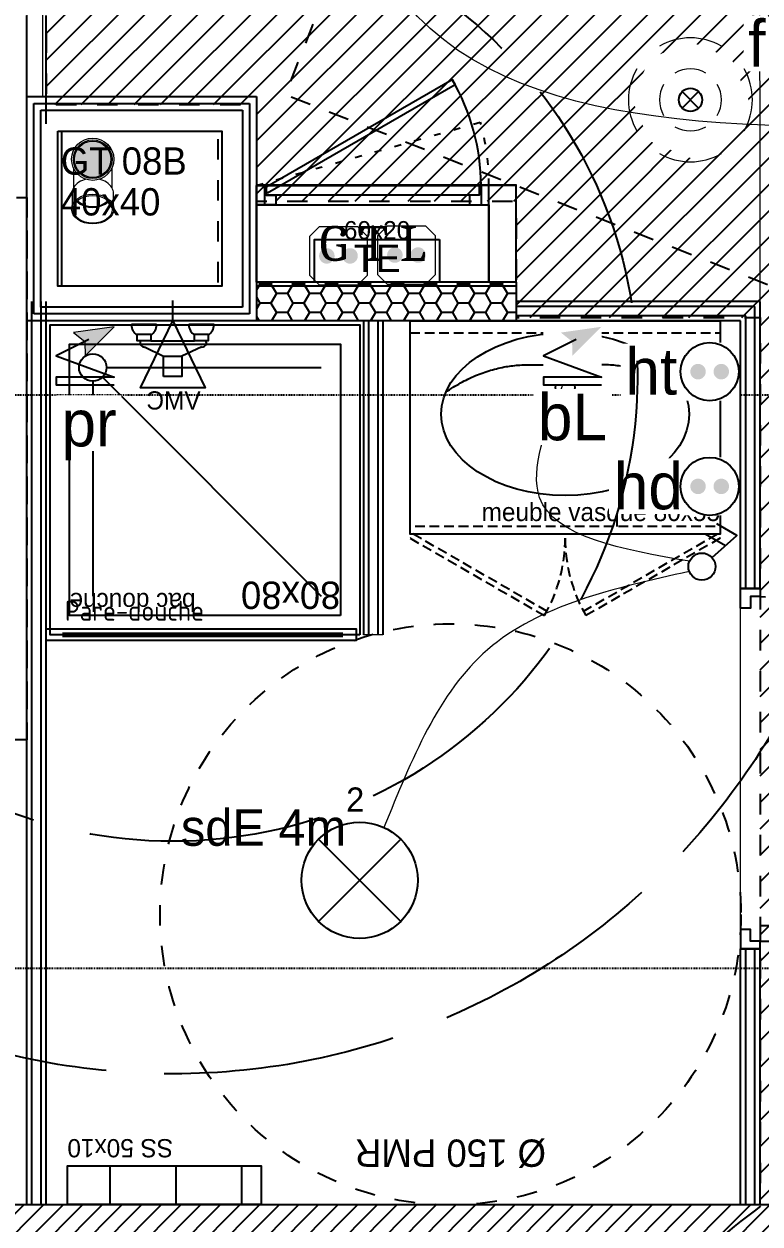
# Model space of a CAD drawing. Header units: centimetres. Extents: x -35664 to 50682, y -23001 to 23705.
# Drawn here: x 8732.7 to 8922.8, y 4077.5 to 4387.2 of the extents above; entities that cross this region are included whole.
import ezdxf
from ezdxf.enums import TextEntityAlignment as Align

# ---------------------------------------------------------------- set-up
doc = ezdxf.new("R2010")
doc.units = ezdxf.units.CM
for name, pattern in [('ACAD_ISO02W100', [15, 12, -3]), ('ISO-03', [1.5, 0.6, -0.9]), ('Style de ligne -1', [0.41664, 0.20828, -0.20836]), ('Style de ligne -11', [0.347222, 0.20828, -0.138942]), ('Style de ligne -13', [0.147638, 0.098425, -0.049213]), ('Style de ligne -18', [0.164042, 0.054681, -0.109361]), ('Style de ligne -5', [0.20828, 0.069425, -0.138855]), ('VW-01', [0.41656, 0.20828, -0.20828])]:
    doc.linetypes.add(name, pattern=pattern)
for name, color, linetype in [('B aménagement intérieur', 252, 'Continuous'), ('B BATI-équipement-sanitaires', 252, 'Continuous'), ('B faience', 252, 'Style de ligne -11'), ('B Faux plafonds', 9, 'Continuous'), ('B Faux plafonds_Hatch', 9, 'Continuous'), ('B GÈnÈral_Hatch', 252, 'Continuous'), ('B Général', 252, 'Continuous'), ('C ANNOTATIONS-axes horizontaux', 252, 'Style de ligne -1'), ('C ANNOTATIONS-PMR', 252, 'Style de ligne -5'), ('C ANNOTATIONS-prestations', 252, 'Continuous'), ('C ANNOTATIONS-texte', 252, 'Continuous'), ('C ANNOTATIONS-textes-numérotation gaine', 252, 'ISO-03'), ('D SURFACES-shab', 252, 'Continuous'), ('F REMPLISSAGE-TE', 252, 'Continuous'), ('F REMPLISSAGE-TE_Hatch', 252, 'Continuous'), ('F REMPLISSAGE-vert clair', 252, 'Continuous'), ('F REMPLISSAGE-vert foncé', 252, 'Continuous'), ('prlm-EAU-CHU', 42, 'Continuous'), ('prlm-EAU-EUEV', 25, 'Continuous'), ('prlm-GT', 242, 'Continuous'), ('prlm-MOD', 64, 'Continuous'), ('prlm-MOD-EL', 190, 'Continuous')]:
    doc.layers.add(name, color=color, linetype=linetype)
for name, color, linetype, lineweight in [('prlm-CHAUFF-CONV', 1, 'Continuous', 25), ('prlm-ELEC-CFO', 1, 'Continuous', 25), ('prlm-ELEC-SSI', 6, 'Continuous', 25)]:
    doc.layers.add(name, color=color, linetype=linetype, lineweight=lineweight)
doc.layers.add('prlm-ZEROPLOT', color=254, linetype='Continuous', plot=False)
doc.layers.get('prlm-CHAUFF-CONV').off()
doc.styles.add('Eurostile', font='Eurosti.TTF')
doc.styles.add('Eurostile (italic)', font='Eurostib.TTF')
doc.styles.add('prlm-elec-cfo', font='comic.ttf', dxfattribs={"height": 12})
doc.styles.add('prlm-elec-ssi', font='comic.ttf', dxfattribs={"height": 12})
doc.styles.add('prlm-mod', font='cambriaz.ttf', dxfattribs={"height": 18})
doc.styles.get("Standard").update_dxf_attribs({"font": 'isocp.shx', "height": 15})
pattern_1 = [(180, (107.5736, 81.019), (-4.261364, -2.4603), [2.84091, -5.68182]), (300, (107.5736, 81.019), (4.261364, -2.4603), [2.84091, -5.68182]), (240, (104.7327, 76.0983), (-9e-09, -4.9206), [2.84091, -5.68182])]

# ---------------------------------------------------------------- blocks, each defined once
blk = doc.blocks.new('B 90.PP 80')
at = {"layer": 'B Général', "flags": 128}
blk.add_lwpolyline([(-43, 2.5), (-43, 85.5), (-39, 85.5), (-39, 2.5)], close=True, dxfattribs=at)
at = {"layer": 'B Général', "linetype": 'Style de ligne -18', "ltscale": 25.4, "flags": 128}
blk.add_lwpolyline([(46, 2.5), (45.27, 13.33), (43.1, 23.98), (39.53, 34.26), (34.61, 44), (28.44, 53.03), (21.1, 61.19), (12.74, 68.35), (3.5, 74.38), (-6.47, 79.18), (-17, 82.67), (-27.91, 84.79), (-39, 85.5)], dxfattribs=at)
at = {"layer": 'B Général', "linetype": 'Continuous', "flags": 128}
for points in [[(-45, 2.5), (-43, 2.5), (-43, 0), (-40, 0), (-40, -2.5), (-45, -2.5)], [(48, 2.5), (46, 2.5), (46, 0), (43, 0), (43, -2.5), (48, -2.5), (48, -2.5), (48, -2.5), (48, 1.79), (48, 1.79)]]:
    blk.add_lwpolyline(points, close=True, dxfattribs=at)
at = {"layer": 'C ANNOTATIONS-prestations', "insert": (-37.5, 32.5), "char_height": 5.8825, "attachment_point": 1, "rotation": 90, "line_spacing_factor": 0.894142, "style": 'Eurostile'}
blk.add_mtext('PP 83 x 204', dxfattribs=at)
blk = doc.blocks.new('B 90.Groupe-4-1')
at = {"layer": 'B Général', "linetype": 'Continuous'}
for centre, major_axis, ratio in [((0, -24.07), (32, 0), 0.65625), ((0, -6.97), (1.5, 0), 1), ((0, -17.15), (2.5, 0), 1)]:
    blk.add_ellipse(centre, major_axis=major_axis, ratio=ratio, dxfattribs=at)
for points in [[(-30.82, -18.37), (-20.7, -11.37), (-9.74, -11.32), (-4.71, -11.3), (0, -11.3)], [(30.82, -18.37), (20.7, -11.37), (9.74, -11.32), (4.71, -11.3), (0, -11.3)]]:
    blk.add_open_spline(points, degree=2, knots=[0, 0, 0, 1, 1, 2, 2, 2], dxfattribs=at)
blk.add_open_spline([(-30.45, -17.59), (-30.5, -17.61), (-30.55, -17.64)], degree=2, dxfattribs=at)
blk = doc.blocks.new('B 90.meuble vasque 80x60')
at = {"layer": 'B BATI-équipement-sanitaires', "linetype": 'Style de ligne -13', "ltscale": 25.4, "flags": 128}
for points in [[(-40, -3.07), (40, -3.07), (40, -53.07), (-40, -53.07)], [(-40, -56.07), (-5.36, -76.07), (-4.71, -74.94), (-39.35, -54.94)], [(40, -56.07), (5.36, -76.07), (4.71, -74.94), (39.35, -54.94)]]:
    blk.add_lwpolyline(points, close=True, dxfattribs=at)
at = {"layer": 'B BATI-équipement-sanitaires', "linetype": 'Style de ligne -13', "ltscale": 25.4}
for centre, start, end in [((-40, -56.07), 330, 0), ((40, -56.07), 180, 210)]:
    blk.add_arc(centre, 40, start, end, dxfattribs=at)
at = {"layer": 'B Général', "flags": 128}
blk.add_lwpolyline([(-40, 0), (40, 0), (40, -55), (-40, -55)], close=True, dxfattribs=at)
at = {"layer": 'B Général'}
blk.add_blockref('B 90.Groupe-4-1', (0, 0), dxfattribs=at)
at = {"layer": 'C ANNOTATIONS-prestations', "insert": (40, -53.07), "char_height": 4.706, "width": 80, "attachment_point": 9, "line_spacing_factor": 0.894142, "style": 'Eurostile'}
blk.add_mtext('meuble vasque 80x55', dxfattribs=at)
blk = doc.blocks.new('B 90.Groupe-18-1')
at = {"layer": 'B Général', "linetype": 'VW-01', "ltscale": 25.4}
blk.add_line((70, -99.99), (-70, -65.35), dxfattribs=at)
at = {"layer": 'B Général', "linetype": 'VW-01', "ltscale": 25.4, "flags": 128}
for points in [[(-70, 50), (70, 50), (70, -140), (-70, -140)], [(-70, -99.99), (70, -99.99), (70, -140), (-70, -140)]]:
    blk.add_lwpolyline(points, close=True, dxfattribs=at)
blk = doc.blocks.new('B 90.Lit 140.190_PMR 1')
at = {"layer": 'B Général', "linetype": 'VW-01', "ltscale": 25.4, "flags": 128}
for points in [[(-70, -140), (-70, 50), (-190, 50), (-190, -140)], [(190, -140), (190, 50), (70, 50), (70, -140)]]:
    blk.add_lwpolyline(points, close=True, dxfattribs=at)
at = {"layer": 'B Général'}
blk.add_blockref('B 90.Groupe-18-1', (0, 0), dxfattribs=at)
blk = doc.blocks.new('B 90.Groupe-5-1')
at = {"layer": 'B Général', "flags": 128}
for points in [[(-31.46, -5.77), (-31.46, -0.77), (-28.96, -0.77), (-28.96, -3.27), (-26.46, -3.27), (-26.46, -5.77)], [(26.04, -0.77), (26.04, -3.27), (-28.96, -3.27), (-28.96, -0.77)], [(28.54, -5.77), (28.54, -0.77), (26.04, -0.77), (26.04, -3.27), (23.54, -3.27), (23.54, -5.77)]]:
    blk.add_lwpolyline(points, close=True, dxfattribs=at)
blk = doc.blocks.new('B 90.TE')
at = {"layer": 'B Général', "linetype": 'Style de ligne -5', "ltscale": 25.4}
blk.add_line((-31.46, -0.77), (26.39, 15.56), dxfattribs=at)
at = {"layer": 'B Général', "flags": 128}
for points in [[(28.54, -5.77), (28.54, -25.77), (-31.46, -25.77), (-31.46, -5.77)], [(15.79, -14.77), (15.79, -25.77), (-16.46, -25.77), (-16.46, -14.77)]]:
    blk.add_lwpolyline(points, close=True, dxfattribs=at)
at = {"layer": 'B Général', "linetype": 'Style de ligne -5', "ltscale": 25.4}
blk.add_arc((-34.54, -0.77), 63.08, 359.9968, 14.9984, dxfattribs=at)
at = {"layer": 'B Général'}
blk.add_blockref('B 90.Groupe-5-1', (0, 0), dxfattribs=at)
at = {"layer": 'B Général', "insert": (-0.34, -16.07), "char_height": 7.059, "width": 32.25, "attachment_point": 2, "line_spacing_factor": 0.894142, "style": 'Eurostile'}
blk.add_mtext('TE ', dxfattribs=at)
at = {"layer": 'C ANNOTATIONS-prestations', "insert": (-0.34, -14.77), "char_height": 4.706, "width": 32.25, "attachment_point": 8, "line_spacing_factor": 0.894142, "style": 'Eurostile'}
blk.add_mtext('60x20', dxfattribs=at)
blk = doc.blocks.new('B 90.Sèche-serviette')
at = {"layer": 'B GÈnÈral_Hatch', "linetype": 'Continuous'}
h = blk.add_hatch(dxfattribs=at)
h.set_pattern_fill('H_BARDAGE V 150', color=256, style=0, pattern_type=2)
h.set_pattern_definition([(90, (0, 3.493), (17, 0), [])])
h.paths.add_polyline_path([(-25, 8.4925), (25, 8.4925), (25, -1.5075), (-25, -1.5075)])
at = {"layer": 'B Général', "linetype": 'Continuous', "flags": 128}
blk.add_lwpolyline([(-25, 8.4925), (25, 8.4925), (25, -1.5075), (-25, -1.5075)], close=True, dxfattribs=at)
at = {"layer": 'C ANNOTATIONS-prestations', "insert": (25, -8.4925), "char_height": 4.706, "width": 50, "attachment_point": 9, "line_spacing_factor": 0.894142, "style": 'Eurostile'}
blk.add_mtext('SS 50x10', dxfattribs=at)
blk = doc.blocks.new('B 90.VMC')
at = {"layer": 'B Général', "linetype": 'Style de ligne -1', "ltscale": 25.4}
blk.add_line((0, 10.77), (0, 17), dxfattribs=at)
at = {"layer": 'B Général', "linetype": 'Continuous', "flags": 128}
blk.add_lwpolyline([(0, 10.77), (-8.34, -6.52), (8.34, -6.52)], close=True, dxfattribs=at)
at = {"layer": 'C ANNOTATIONS-prestations', "insert": (-7.15, -7.39), "char_height": 4.706, "attachment_point": 1, "line_spacing_factor": 0.894142, "style": 'Eurostile'}
blk.add_mtext('VMC', dxfattribs=at)
blk = doc.blocks.new('B 90.Bac douche 80.80')
at = {"layer": 'B faience', "lineweight": 18, "flags": 128}
blk.add_lwpolyline([(-41, -40), (40, -40), (40, 41)], dxfattribs=at)
at = {"layer": 'B Général', "linetype": 'Continuous'}
for p, q in [((25.5, -25.5), (-31, 31)), ((28, -24.46), (28, 31)), ((24.46, -28), (-31, -28))]:
    blk.add_line(p, q, dxfattribs=at)
at = {"layer": 'B Général', "linetype": 'Continuous', "flags": 128}
for points in [[(-41, 41), (39, 41), (39, -39), (-41, -39)], [(-36, 36), (34, 36), (34, -34), (-36, -34)]]:
    blk.add_lwpolyline(points, close=True, dxfattribs=at)
at = {"layer": 'B Général', "linetype": 'Continuous'}
blk.add_circle((28, -28), 3.54, dxfattribs=at)
at = {"layer": 'B Général', "insert": (-36, 30.76), "char_height": 7.059, "width": 35, "attachment_point": 4, "line_spacing_factor": 0.894142, "style": 'Eurostile'}
blk.add_mtext('80x80', dxfattribs=at)
at = {"layer": 'C ANNOTATIONS-prestations', "insert": (34, 32.51), "char_height": 4.706, "width": 70, "attachment_point": 6, "line_spacing_factor": 0.894142, "style": 'Eurostile'}
blk.add_mtext('bac douche ', dxfattribs=at)
blk = doc.blocks.new('B 90.Rond 150_PMR')
at = {"layer": 'B Général', "linetype": 'VW-01', "ltscale": 25.4}
blk.add_circle((0, 0), 75, dxfattribs=at)
at = {"layer": 'B Général', "insert": (-61.5, 0), "char_height": 7.059, "attachment_point": 5, "rotation": 90, "line_spacing_factor": 0.894142, "style": 'Eurostile (italic)'}
blk.add_mtext('Ø 150 PMR', dxfattribs=at)
blk = doc.blocks.new('B 90.T2 BS104  (2D)')
at = {"layer": 'B Faux plafonds_Hatch', "linetype": 'Continuous'}
h = blk.add_hatch(dxfattribs=at)
h.set_pattern_fill('F_P__SOFFITE', color=256, style=0, pattern_type=2)
h.set_pattern_definition([(45, (0, 0.2205), (-3.52778, 3.30729), [])])
h.paths.add_polyline_path([(20.46, 11.53), (20.46, 11.53), (-9.7, 11.53), (-9.7, -114.47), (44.61, -114.47), (44.61, -139.45), (111.61, -139.45), (111.61, -169.46), (174.62, -169.46), (174.62, -398.45), (294.62, -398.45), (294.62, 82.15), (149.61, 82.15), (149.61, 11.53)])
at = {"layer": 'B GÈnÈral_Hatch', "linetype": 'Continuous'}
h = blk.add_hatch(dxfattribs=at)
h.set_pattern_fill('PSE', color=256, angle=180, style=0, pattern_type=2)
h.set_pattern_definition(pattern_1)
h.paths.add_polyline_path([(111.61, -160.35), (111.61, -170.35), (44.61, -170.35), (44.61, -160.35)])
at = {"layer": 'F REMPLISSAGE-TE_Hatch', "linetype": 'Continuous'}
h = blk.add_hatch(dxfattribs=at)
h.set_pattern_fill('PSE', color=256, angle=180, style=0, pattern_type=2)
h.set_pattern_definition(pattern_1)
h.paths.add_polyline_path([(111.61, -161.35), (111.61, -160.35), (44.61, -160.35), (44.61, -161.35)])
h = blk.add_hatch(dxfattribs=at)
h.set_pattern_fill('PSE', color=256, angle=180, style=0, pattern_type=2)
h.set_pattern_definition(pattern_1)
h.paths.add_polyline_path([(111.61, -170.35), (111.61, -161.35), (44.61, -161.35), (44.61, -170.35)])
at = {"layer": 'B Faux plafonds', "linetype": 'VW-01', "ltscale": 25.4, "flags": 128}
blk.add_lwpolyline([(20.46, 11.53), (20.46, 11.53), (-9.7, 11.53), (-9.7, -114.47), (44.61, -114.47), (44.61, -139.45), (111.61, -139.45), (111.61, -169.46), (174.62, -169.46), (174.62, -398.45), (294.62, -398.45), (294.62, 82.15), (149.61, 82.15), (149.61, 11.53)], close=True, dxfattribs=at)
at = {"layer": 'B Général', "linetype": 'Continuous'}
for p, q in [((-14.7, -119.47), (-14.7, -91.47)), ((-14.7, -119.47), (-14.7, -91.47)), ((-9.7, -119.47), (-9.7, -91.47)), ((-9.7, -119.47), (-9.7, -91.47)), ((-14.7, -170.35), (-14.7, -112.37)), ((-14.7, -112.37), (44.61, -112.37)), ((44.61, -112.37), (44.61, -170.35)), ((-5.7, -161.35), (-5.7, -121.37)), ((-5.7, -121.37), (35.61, -121.37)), ((35.61, -121.37), (35.61, -161.35)), ((111.61, -135.35), (104.61, -135.35)), ((104.61, -160.35), (104.61, -135.35)), ((111.61, -160.35), (111.61, -135.35)), ((44.61, -160.35), (44.61, -170.35)), ((111.61, -160.35), (44.61, -160.35)), ((111.61, -160.35), (111.61, -170.35)), ((35.61, -161.35), (-5.7, -161.35)), ((-14.7, -398.45), (-14.7, -165.35)), ((-9.7, -398.45), (-9.7, -165.35)), ((174.62, -165.35), (111.61, -165.35)), ((174.62, -239.45), (174.62, -165.35)), ((44.61, -170.35), (-14.7, -170.35)), ((111.61, -170.35), (44.61, -170.35)), ((72.3, -251.35), (72.3, -170.35)), ((77.3, -251.35), (77.3, -170.35)), ((169.62, -170.35), (111.61, -170.35)), ((169.62, -239.45), (169.62, -170.35)), ((174.62, -239.45), (169.62, -239.45)), ((174.62, -332.45), (169.62, -332.45)), ((169.62, -398.45), (169.62, -332.45)), ((174.62, -398.45), (174.62, -332.45))]:
    blk.add_line(p, q, dxfattribs=at)
at = {"layer": 'C ANNOTATIONS-prestations', "linetype": 'VW-01', "ltscale": 25.4, "flags": 128}
blk.add_lwpolyline([(265.55, -99.24), (84.99, -28.14), (52.01, -111.88), (232.57, -182.98)], close=True, dxfattribs=at)
at = {"layer": 'D SURFACES-shab', "lineweight": 18, "flags": 128}
for points in [[(-295.7, 11.51), (-14.7, 11.51), (-14.7, -398.45), (-295.7, -398.45)], [(144.61, -51.43), (144.61, 11.53), (-10.7, 11.53), (-10.7, -112.37), (44.61, -112.37), (44.61, -135.15), (111.61, -135.15), (111.61, -165.15), (174.62, -165.15), (174.61, -51.43)], [(-9.72, -170.35), (-9.72, -398.45), (169.62, -398.45), (169.62, -170.35), (77.25, -170.35), (77.25, -251.35), (72.25, -251.35), (72.25, -170.35)]]:
    blk.add_lwpolyline(points, close=True, dxfattribs=at)
at = {"layer": 'F REMPLISSAGE-TE', "linetype": 'Continuous'}
blk.add_line((111.61, -161.35), (44.61, -161.35), dxfattribs=at)
at = {"layer": 'F REMPLISSAGE-vert clair'}
for p, q in [((-12.9, -168.55), (-12.9, -114.17)), ((-12.9, -114.17), (42.81, -114.17)), ((42.81, -114.17), (42.81, -168.55)), ((-11.1, -166.75), (-11.1, -115.97)), ((-11.1, -115.97), (41.01, -115.97)), ((41.01, -115.97), (41.01, -166.75)), ((-13.4, -398.45), (-13.4, -165.35)), ((41.01, -166.75), (-11.1, -166.75)), ((-11, -398.45), (-11, -165.35)), ((173.32, -166.65), (111.61, -166.65)), ((173.32, -239.45), (173.32, -166.65)), ((42.81, -168.55), (-12.9, -168.55)), ((73.6, -251.35), (73.6, -170.35)), ((76, -251.35), (76, -170.35)), ((170.92, -169.05), (111.61, -169.05)), ((170.92, -239.45), (170.92, -169.05)), ((170.92, -398.45), (170.92, -332.45)), ((173.32, -398.45), (173.32, -332.45))]:
    blk.add_line(p, q, dxfattribs=at)
at = {"layer": 'F REMPLISSAGE-vert clair', "linetype": 'Continuous'}
for p, q in [((-5.7, -161.35), (-5.7, -121.37)), ((-5.7, -121.37), (35.61, -121.37)), ((35.61, -121.37), (35.61, -161.35)), ((35.61, -161.35), (-5.7, -161.35))]:
    blk.add_line(p, q, dxfattribs=at)
at = {"layer": 'F REMPLISSAGE-vert foncé', "linetype": 'Continuous'}
for p, q in [((-14.7, -170.35), (-14.7, -112.37)), ((-14.7, -112.37), (44.61, -112.37)), ((44.61, -112.37), (44.61, -170.35)), ((-14.7, -398.45), (-14.7, -165.35)), ((-9.7, -398.45), (-9.7, -165.35)), ((174.62, -165.35), (111.61, -165.35)), ((174.62, -239.45), (174.62, -165.35)), ((44.61, -170.35), (-14.7, -170.35)), ((72.3, -251.35), (72.3, -170.35)), ((77.3, -251.35), (77.3, -170.35)), ((169.62, -170.35), (111.61, -170.35)), ((169.62, -239.45), (169.62, -170.35)), ((169.62, -398.45), (169.62, -332.45)), ((174.62, -398.45), (174.62, -332.45))]:
    blk.add_line(p, q, dxfattribs=at)
at = {"layer": 'F REMPLISSAGE-vert foncé'}
for p, q in [((-12.9, -168.55), (-12.9, -114.17)), ((-12.9, -114.17), (42.81, -114.17)), ((42.81, -114.17), (42.81, -168.55)), ((-13.4, -398.45), (-13.4, -165.35)), ((-11, -398.45), (-11, -165.35)), ((173.32, -166.65), (111.61, -166.65)), ((173.32, -239.45), (173.32, -166.65)), ((42.81, -168.55), (-12.9, -168.55)), ((73.6, -251.35), (73.6, -170.35)), ((76, -251.35), (76, -170.35)), ((170.92, -169.05), (111.61, -169.05)), ((170.92, -239.45), (170.92, -169.05)), ((170.92, -398.45), (170.92, -332.45)), ((173.32, -398.45), (173.32, -332.45))]:
    blk.add_line(p, q, dxfattribs=at)
at = {"layer": 'B Général'}
for name, p, rotation in [('B 90.Lit 140.190_PMR 1', (-154.7, -208.45), 90), ('B 90.Bac douche 80.80', (30.3, -210.35), 180), ('B 90.meuble vasque 80x60', (124.3, -170.35), 359.9999999666364), ('B 90.Sèche-serviette', (20.76, -389.96), 180)]:
    blk.add_blockref(name, p, dxfattribs=dict(at, rotation=rotation))
blk.add_blockref('B 90.TE', (76.07, -134.57), dxfattribs=at)
at = {"layer": 'B Général', "xscale": -1}
blk.add_blockref('B 90.VMC', (23.02, -181.12), dxfattribs=at)
at = {"layer": 'B Général', "xscale": -1, "rotation": 270}
blk.add_blockref('B 90.PP 80', (172.12, -287.45), dxfattribs=at)
at = {"layer": 'C ANNOTATIONS-PMR', "ltscale": 25.4, "rotation": 90}
blk.add_blockref('B 90.Rond 150_PMR', (94.69, -323.54), dxfattribs=at)
at = {"layer": 'C ANNOTATIONS-texte', "insert": (25.08, -290.77), "char_height": 9.412, "width": 139.08, "attachment_point": 1, "line_spacing_factor": 0.894142, "style": 'Eurostile'}
blk.add_mtext('sdE 4m{\\H0.6667x;\\S2^ ;}', dxfattribs=at)
blk = doc.blocks.new('B 90.Groupe-22-1')
at = {"layer": 'B Général', "linetype": 'VW-01', "ltscale": 25.4, "flags": 128}
blk.add_lwpolyline([(8742.48, 4359.56), (8782.79, 4359.56), (8782.79, 4319.59), (8742.48, 4319.59)], close=True, dxfattribs=at)
at = {"layer": 'C ANNOTATIONS-textes-numérotation gaine', "insert": (8742.24, 4355.39), "char_height": 7.059, "width": 56.9358, "attachment_point": 1, "line_spacing_factor": 0.894142, "style": 'Eurostile'}
blk.add_mtext('GT 08B\\P40x40', dxfattribs=at)
blk = doc.blocks.new('xi.pdch')
at = {"layer": 'prlm-MOD', "color": 0, "linetype": 'ByBlock', "lineweight": -2, "ltscale": 50}
blk.add_lwpolyline([(-32.52, -3.22), (-32.52, -0.19), (47.48, -0.19), (47.48, -3.22)], close=True, dxfattribs=at)
at = {"layer": 'prlm-MOD', "color": 0, "linetype": 'ByBlock', "lineweight": 5, "ltscale": 50, "const_width": 1.3}
blk.add_lwpolyline([(-28.4, -1.71), (44.13, -1.71), (44.13, -1.71)], dxfattribs=at)
at = {"layer": 'prlm-MOD', "color": 0, "insert": (-27.71, 7.06), "char_height": 5.1497, "width": 137.3149, "attachment_point": 1}
blk.add_mtext('Pare-douche', dxfattribs=at)
blk = doc.blocks.new('xi.TSL-050-050')
at = {"layer": 'prlm-ZEROPLOT', "linetype": 'ByBlock', "lineweight": -2, "flags": 128}
blk.add_lwpolyline([(-21, 0), (21, 0)], dxfattribs=at)
blk = doc.blocks.new('xi.PR')
at = {"layer": 'prlm-ELEC-CFO', "lineweight": 5}
blk.add_hatch(color=0, dxfattribs=at).paths.add_polyline_path([(-3, 6), (-0.1, 3.7), (0, 0), (7.5, 7.5)])
at = {"layer": 'prlm-ELEC-CFO', "color": 0, "lineweight": 5, "flags": 128}
blk.add_lwpolyline([(-3, 6), (-0.1, 3.7), (0, 0), (7.5, 7.5)], close=True, dxfattribs=at)
at = {"layer": 'prlm-ELEC-CFO', "color": 0}
blk.add_lwpolyline([(0.95, 4.23), (-7.5, 0), (7.5, -5.5), (-7.5, -5.5), (-7.5, -7.5), (7.5, -7.5)], dxfattribs=at)
blk = doc.blocks.new('xi.PCGTL')
at = {"layer": 'prlm-ELEC-CFO', "color": 0, "lineweight": 0}
blk.add_lwpolyline([(-7.5, -5), (-5, -7.5), (5, -7.5), (7.5, -5), (7.5, 5), (5, 7.5), (-5, 7.5), (-7.5, 5)], close=True, dxfattribs=at)
at = {"layer": 'prlm-ELEC-CFO', "color": 0, "linetype": 'ByBlock', "lineweight": 5, "const_width": 2}
for points in [[(-4, 0, 1), (-2, 0, 1)], [(2, 0, 1), (4, 0, 1)]]:
    blk.add_lwpolyline(points, format="xyb", close=True, dxfattribs=at)
blk = doc.blocks.new('xi.FUM')
at = {"color": 0}
blk.add_wipeout([(-10.61, -10.61), (-15, 0), (-10.61, 10.61), (0, 15), (10.61, 10.61), (15, 0), (10.61, -10.61), (0, -15)], dxfattribs=at).dxf.layer = 'prlm-ELEC-SSI'
at = {"layer": 'prlm-ELEC-SSI', "color": 0}
for points in [[(-2.12, 2.12), (2.12, -2.12)], [(2.12, 2.12), (-2.12, -2.12)]]:
    blk.add_lwpolyline(points, dxfattribs=at)
blk.add_circle((0, 0), 3, dxfattribs=at)
at = {"layer": 'prlm-ELEC-SSI', "color": 0, "lineweight": 13}
for radius, start, end in [(16, 60, 120), (16, 150, 210), (8, 60, 120), (16, 330, 30), (8, 150, 210), (8, 330, 30), (8, 240, 300), (16, 240, 300)]:
    blk.add_arc((0, 0), radius, start, end, dxfattribs=at)
blk = doc.blocks.new('xi.PCHT')
at = {"color": 0, "lineweight": 5}
blk.add_wipeout([(-7.5, -7.5), (7.5, -7.5), (7.5, 7.5), (-7.5, 7.5)], dxfattribs=at).dxf.layer = 'prlm-ELEC-CFO'
at = {"layer": 'prlm-ELEC-CFO', "color": 0, "linetype": 'ByBlock', "lineweight": 5, "const_width": 2}
for points in [[(-4, 0, 1), (-2, 0, 1)], [(2, 0, 1), (4, 0, 1)]]:
    blk.add_lwpolyline(points, format="xyb", close=True, dxfattribs=at)
at = {"layer": 'prlm-ELEC-CFO', "color": 0, "linetype": 'ByBlock', "lineweight": -2}
blk.add_circle((0, 0), 7.5, dxfattribs=at)
blk = doc.blocks.new('xi.PCHD')
at = {"color": 0, "lineweight": 5}
blk.add_wipeout([(-7.5, -7.5), (7.5, -7.5), (7.5, 7.5), (-7.5, 7.5)], dxfattribs=at).dxf.layer = 'prlm-ELEC-CFO'
at = {"layer": 'prlm-ELEC-CFO', "color": 0, "linetype": 'ByBlock', "lineweight": 5, "const_width": 2}
for points in [[(-4, 0, 1), (-2, 0, 1)], [(2, 0, 1), (4, 0, 1)]]:
    blk.add_lwpolyline(points, format="xyb", close=True, dxfattribs=at)
at = {"layer": 'prlm-ELEC-CFO', "color": 0, "linetype": 'ByBlock', "lineweight": -2}
blk.add_circle((0, 0), 7.5, dxfattribs=at)
blk = doc.blocks.new('xi.DA')
at = {"layer": 'prlm-ELEC-CFO', "color": 0}
for points in [[(0.61, -1.67), (7.04, 4.05), (1.81, 7.01)], [(4.05, 1.39), (-1.17, 4.34)]]:
    blk.add_lwpolyline(points, dxfattribs=at)
blk.add_circle((-2, -4), 3.5, dxfattribs=at)
blk = doc.blocks.new('xi.PTCE')
at = {"layer": 'prlm-ELEC-CFO', "color": 0}
for points in [[(-10.61, 10.61), (10.61, -10.61)], [(10.61, 10.61), (-10.61, -10.61)]]:
    blk.add_lwpolyline(points, dxfattribs=at)
at = {"layer": 'prlm-ELEC-CFO', "color": 0, "linetype": 'ByBlock'}
blk.add_circle((0, 0), 15, dxfattribs=at)
blk = doc.blocks.new('xi.BL')
at = {"color": 0, "lineweight": 5}
blk.add_wipeout([(-7.5, -7.5), (7.5, -7.5), (7.5, 7.5), (-7.5, 7.5)], dxfattribs=at).dxf.layer = 'prlm-ELEC-CFO'
at = {"layer": 'prlm-ELEC-CFO', "lineweight": 5}
blk.add_hatch(color=0, dxfattribs=at).paths.add_polyline_path([(-3, 6), (-0.1, 3.7), (0, 0), (7.5, 7.5)])
at = {"layer": 'prlm-ELEC-CFO', "color": 0}
blk.add_lwpolyline([(0.95, 4.23), (-7.5, 0), (7.5, -5.5), (-7.5, -5.5), (-7.5, -7.5), (7.5, -7.5)], dxfattribs=at)
blk = doc.blocks.new('xi.dchrob')
at = {"layer": 'prlm-MOD', "color": 161}
for p, q in [((8.16, -2.3), (8.16, 2.3)), ((13.38, 1.16), (13.38, -1.16))]:
    blk.add_line(p, q, dxfattribs=at)
for points in [[(0, 10.66), (0, 4.16)], [(5.77, 7.56), (8.16, 2.38)], [(4.19, -5.66), (4.19, 5.66)], [(5.77, -7.26), (8.16, -2.37)], [(0, -4.16), (0, -10.66)]]:
    blk.add_lwpolyline(points, dxfattribs=at)
for points in [[(2.5, 9.16), (4.19, 9.16), (4.19, 5.66), (2.5, 5.66)], [(13.38, -2.37), (8.16, -2.37), (8.16, 2.38), (13.38, 2.38)], [(2.5, -5.66), (4.19, -5.66), (4.19, -9.16), (2.5, -9.16)]]:
    blk.add_lwpolyline(points, close=True, dxfattribs=at)
for centre, radius, start, end in [((0, 7.41), 3.25, 32.579, 90), ((4.65, 7.56), 1.13, 0, 114.0743), ((0, 7.41), 3.25, 270, 327.421), ((0, -7.41), 3.25, 32.579, 90), ((0, -7.41), 3.25, 270, 327.421), ((4.65, -7.26), 1.13, 245.9257, 360)]:
    blk.add_arc(centre, radius, start, end, dxfattribs=at)
at = {"layer": 'prlm-ZEROPLOT', "color": 253, "linetype": 'ACAD_ISO02W100', "ltscale": 5}
for radius in [180, 120]:
    blk.add_circle((13.38, 0), radius, dxfattribs=at)
blk = doc.blocks.new('xi.gtl')
at = {"layer": 'prlm-MOD-EL', "color": 0}
for points in [[(2.8, 22.99), (2.02, 24.35), (50.51, 52.34), (51.28, 50.98)], [(0, 25), (2.02, 25), (2.02, 20), (0, 20)], [(60, 25), (57.98, 25), (57.98, 20), (60, 20)], [(0, 20), (60, 20), (60, 0), (0, 0)]]:
    blk.add_lwpolyline(points, close=True, dxfattribs=at)
blk.add_arc((2.02, 24.35), 55.99, 0.6678, 30, dxfattribs=at)
at = {"layer": 'prlm-MOD-EL', "color": 0, "style": 'prlm-mod', "flags": 8}
blk.add_attdef('GTL', text='', height=9, dxfattribs=at).set_placement((30, 10), align=Align.MIDDLE_CENTER)
blk = doc.blocks.new('xi.cee1')
at = {"layer": 'prlm-EAU-CHU', "color": 0, "lineweight": 13}
for p, q in [((7.43, 5), (2.17, 5)), ((12.09, 5.34), (8.77, 5.34)), ((2.17, -5), (7.43, -5)), ((8.77, -5.34), (12.09, -5.34))]:
    blk.add_line(p, q, dxfattribs=at)
for radius in [5.45, 4.69]:
    blk.add_circle((0, 0), radius, dxfattribs=at)
for centre, radius, start, end in [((10.09, 0.78), 4.99, 122.4397, 169.5051), ((8.79, 2.49), 2.86, 90.508, 118.9381), ((6.35, 0), 5.87, 317.8112, 42.1667), ((6.14, 0), 6.3, 318.9248, 41.0752), ((10.09, -0.78), 4.99, 190.4949, 237.5603), ((8.79, -2.49), 2.86, 241.0619, 269.492)]:
    blk.add_arc(centre, radius, start, end, dxfattribs=at)
for centre, major_axis, ratio in [((12.84, 0), (0, -5.44), 0.708306), ((12.94, 0), (0, -5.05), 0.707331)]:
    blk.add_ellipse(centre, major_axis=major_axis, ratio=ratio, dxfattribs=at)
blk = doc.blocks.new('xi.eu')
at = {"layer": 'prlm-EAU-EUEV', "linetype": 'ByBlock', "lineweight": -2}
h = blk.add_hatch(color=0, dxfattribs=at)
edge = h.paths.add_edge_path()
edge.add_arc((0, 0), 5, 0, 360)
at = {"layer": 'prlm-EAU-EUEV', "color": 0, "linetype": 'ByBlock', "lineweight": 5}
blk.add_circle((0, 0), 5, dxfattribs=at)

msp = doc.modelspace()

# ---------------------------------------------------------------- hatches: boundary and pattern name
at = {"layer": 'B GÈnÈral_Hatch', "linetype": 'Continuous'}
h = msp.add_hatch(dxfattribs=at)
h.set_pattern_fill('50_BETON', color=256, style=0, pattern_type=2)
h.set_pattern_definition([(45, (0, 0), (2.4253472, -2.6458333), [])])
h.paths.add_polyline_path([(9042.796, 4064.48), (9042.796, 4082.48), (8442.485, 4082.48), (8442.485, 4064.48)])

# ---------------------------------------------------------------- linework, layer by layer
at = {"layer": 'B Général', "linetype": 'Continuous', "lineweight": 18}
msp.add_line((8452.485, 4082.48), (9042.796, 4082.48), dxfattribs=at)
at = {"layer": 'B Général', "linetype": 'Continuous'}
msp.add_line((8452.485, 4082.48), (9042.796, 4082.48), dxfattribs=at)
at = {"layer": 'C ANNOTATIONS-axes horizontaux'}
for p, q in [((12370.813, 4291.389), (2960.813, 4291.389)), ((12370.813, 4291.389), (2960.813, 4291.389)), ((12370.813, 4143.389), (2960.813, 4143.389)), ((12370.813, 4143.389), (2960.813, 4143.389))]:
    msp.add_line(p, q, dxfattribs=at)
at = {"layer": 'prlm-ELEC-CFO', "lineweight": 13}
msp.add_spline([(8904.533, 4245.913), (8852.417, 4225.707), (8825.691, 4179.826)], degree=3, dxfattribs=at)
at = {"layer": 'prlm-GT'}
msp.add_lwpolyline([(8741.485, 4359.565), (8783.791, 4359.565), (8783.791, 4319.586), (8741.485, 4319.586)], close=True, dxfattribs=at)

# ---------------------------------------------------------------- block references
at = {"layer": 'B aménagement intérieur'}
msp.add_blockref('B 90.T2 BS104  (2D)', (8748.181, 4480.932), dxfattribs=at)
at = {"layer": 'C ANNOTATIONS-textes-numérotation gaine'}
msp.add_blockref('B 90.Groupe-22-1', (0, 0), dxfattribs=at)
at = {"layer": 'prlm-CHAUFF-CONV', "rotation": 90}
msp.add_blockref('xi.TSL-050-050', (8917.796, 4111.72), dxfattribs=at)
at = {"layer": 'prlm-EAU-CHU', "ltscale": 50, "rotation": 270}
msp.add_blockref('xi.cee1', (8750.481, 4352.335), dxfattribs=at)
at = {"layer": 'prlm-EAU-EUEV', "ltscale": 50}
msp.add_blockref('xi.eu', (8750.481, 4352.335), dxfattribs=at)
at = {"layer": 'prlm-ELEC-CFO'}
for name, p in [('xi.PCGTL', (8813.937, 4327.375)), ('xi.PCGTL', (8831.508, 4327.595)), ('xi.PR', (8748.517, 4301.576)), ('xi.DA', (8909.796, 4251.178)), ('xi.PTCE', (8819.415, 4166.202))]:
    msp.add_blockref(name, p, dxfattribs=at)
at = {"layer": 'prlm-MOD'}
msp.add_blockref('xi.pdch', (8771, 4231.291), dxfattribs=at)
at = {"layer": 'prlm-MOD', "rotation": 180}
msp.add_blockref('xi.dchrob', (9042.413, 3936.563), dxfattribs=at)
msp.add_blockref('xi.dchrob', (9042.413, 3936.563), dxfattribs=at)
msp.add_blockref('xi.dchrob', (9042.413, 3936.563), dxfattribs=at)
at = {"layer": 'prlm-MOD-EL', "ltscale": 50}
msp.add_blockref('xi.gtl', (8792.791, 4320.586), dxfattribs=at).add_auto_attribs({'GTL': 'G T L'})

# ---------------------------------------------------------------- next in the draw order: texts
at = {"layer": 'prlm-ELEC-CFO', "lineweight": 20, "char_height": 12, "attachment_point": 5, "line_spacing_factor": 0.8, "style": 'prlm-elec-cfo', "bg_fill": 3, "box_fill_scale": 1.1, "bg_fill_color": 256, "bg_fill_transparency": 0}
for s, insert in [('ht', (8894.72, 4297.497)), ('pr', (8749.547, 4282.388)), ('hd', (8893.964, 4267.878))]:
    msp.add_mtext(s, dxfattribs=dict(at, insert=insert))
at = {"layer": 'prlm-ELEC-SSI', "lineweight": 20, "insert": (8933.112, 4382.157), "char_height": 12, "attachment_point": 5, "line_spacing_factor": 0.8, "style": 'prlm-elec-ssi', "bg_fill": 3, "box_fill_scale": 1.1, "bg_fill_color": 256, "bg_fill_transparency": 0}
msp.add_mtext('fum', dxfattribs=at)

# ---------------------------------------------------------------- next in the draw order: block references
at = {"layer": 'prlm-ELEC-CFO'}
for name, p in [('xi.PCHT', (8909.796, 4297.497)), ('xi.PCHD', (8909.796, 4267.878))]:
    msp.add_blockref(name, p, dxfattribs=at)
at = {"layer": 'prlm-ELEC-SSI'}
msp.add_blockref('xi.FUM', (8904.824, 4367.662), dxfattribs=at)

# ---------------------------------------------------------------- next in the draw order: linework, layer by layer
at = {"layer": 'prlm-ELEC-CFO', "lineweight": 13}
for points in [[(8978.449, 4361.127), (8823.556, 4404.211), (8815.664, 4423.675)], [(8904.576, 4248.548), (8865.891, 4265.013), (8871.898, 4294.086)]]:
    msp.add_spline(points, degree=3, dxfattribs=at)

# ---------------------------------------------------------------- next in the draw order: texts
at = {"layer": 'prlm-ELEC-CFO', "lineweight": 20, "insert": (8874.366, 4285.703), "char_height": 12, "attachment_point": 5, "line_spacing_factor": 0.8, "style": 'prlm-elec-cfo', "bg_fill": 3, "box_fill_scale": 1.1, "bg_fill_color": 256, "bg_fill_transparency": 0}
msp.add_mtext('bL', dxfattribs=at)

# ---------------------------------------------------------------- next in the draw order: block references
at = {"layer": 'prlm-ELEC-CFO'}
msp.add_blockref('xi.BL', (8874.366, 4301.586), dxfattribs=at)

# ---------------------------------------------------------------- next in the draw order: block references
at = {"layer": 'prlm-MOD', "rotation": 270}
msp.add_blockref('xi.dchrob', (8771.141, 4309.639), dxfattribs=at)

doc.saveas('drawing.dxf')
